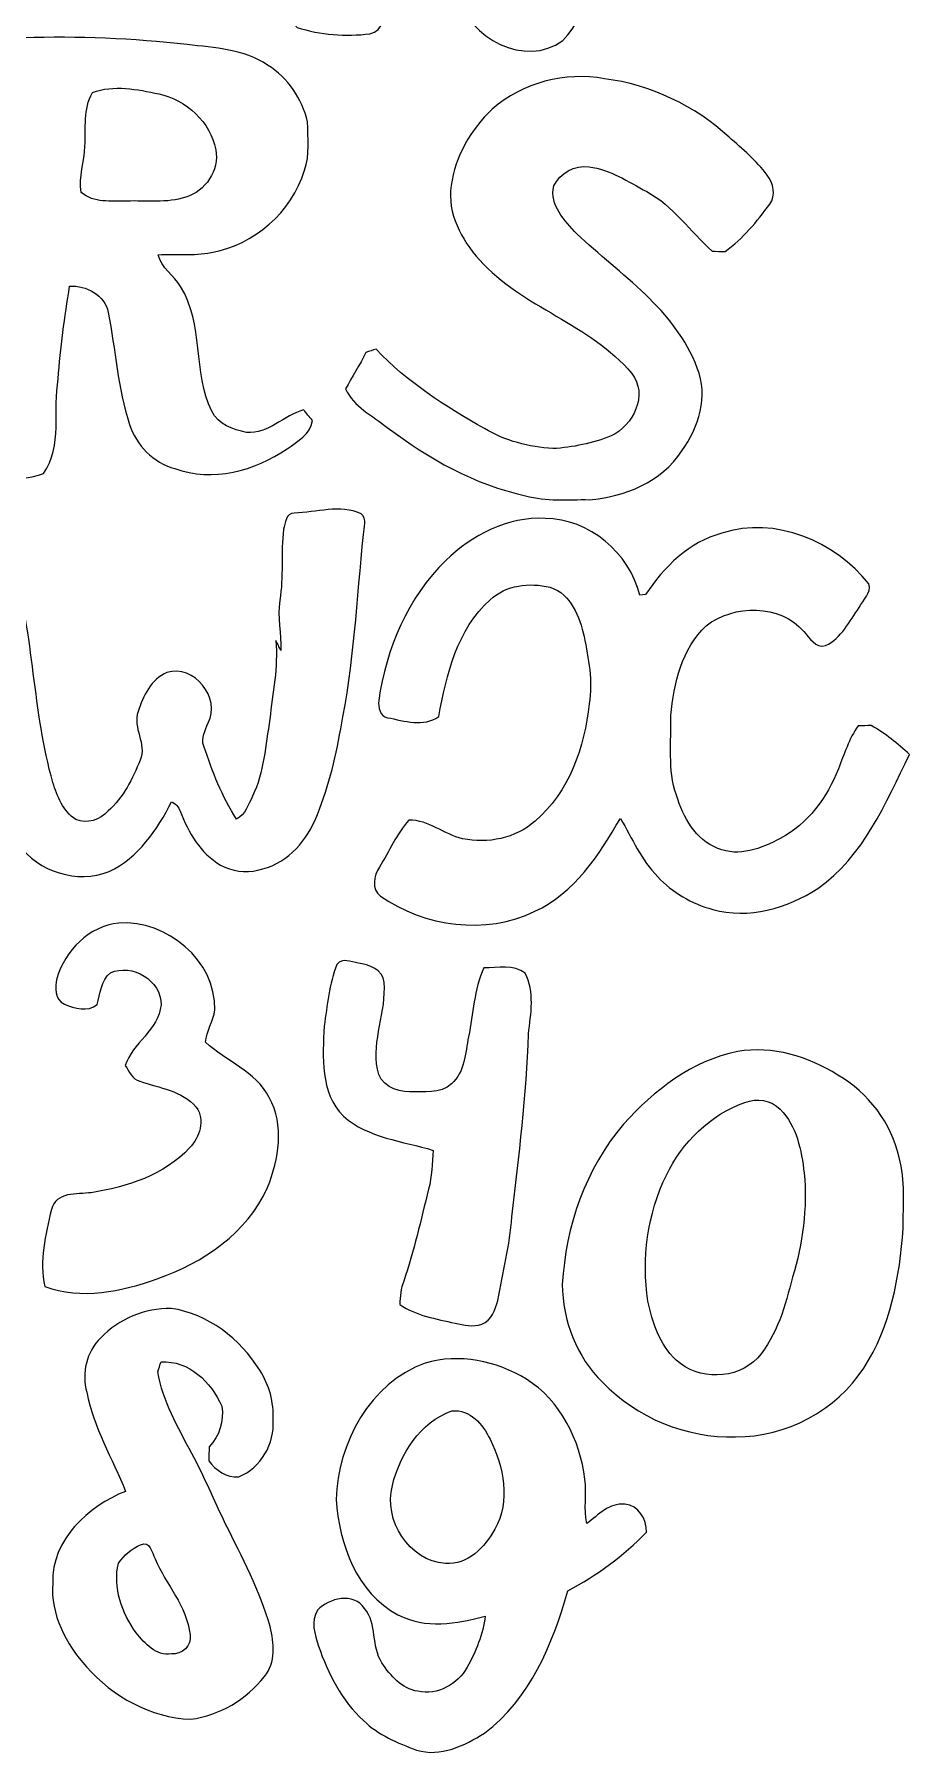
# Model space of a CAD drawing. Header units: centimetres. Extents: x -10.1 to 10.1, y -13.9 to 13.8.
# Drawn here: x 2.32 to 10.08, y -13.86 to 1.41 of the extents above; entities that cross this region are included whole.
import ezdxf

# ---------------------------------------------------------------- set-up
doc = ezdxf.new("R2010")
doc.units = ezdxf.units.CM
doc.header["$MEASUREMENT"] = 0
doc.layers.add('Camada 1', color=7, linetype='Continuous')

msp = doc.modelspace()

# ---------------------------------------------------------------- linework, layer by layer
at = {"layer": 'Camada 1', "color": 156}
for points, knots in [([(4.69299, 4.65559), (4.81117, 4.77202), (4.99426, 4.75333), (5.14597, 4.74274), (5.14597, 4.74274), (5.29519, 4.69759), (5.33646, 4.52825), (5.37703, 4.39702), (5.37703, 4.39702), (5.58623, 4.51131), (5.81306, 4.65559), (6.06107, 4.61398), (6.06107, 4.61398), (6.25369, 4.57975), (6.36834, 4.39632), (6.39726, 4.21498), (6.39726, 4.21498), (6.45512, 3.70346), (6.4664, 3.18876), (6.52604, 2.67687), (6.52604, 2.67687), (6.5412, 2.53717), (6.53026, 2.39572), (6.54897, 2.25602), (6.54897, 2.25602), (6.54437, 2.18475), (6.61811, 2.16605), (6.67456, 2.16675), (6.67456, 2.16675), (6.77474, 2.43275), (6.77087, 2.72133), (6.77474, 3.00107), (6.77474, 3.00107), (6.80685, 3.35104), (6.81989, 3.70311), (6.87846, 4.05024), (6.87846, 4.05024), (6.8968, 4.20158), (6.98076, 4.34374), (7.10106, 4.43652), (7.10106, 4.43652), (7.27039, 4.56035), (7.54837, 4.47886), (7.60694, 4.27284), (7.60694, 4.27284), (7.65739, 4.07423), (7.58613, 3.87349), (7.52863, 3.6844), (7.52863, 3.6844), (7.38504, 3.24767), (7.37022, 2.78411), (7.31519, 2.33115), (7.31519, 2.33115), (7.28627, 1.99354), (7.24958, 1.61536), (7.00122, 1.36031), (7.00122, 1.36031), (6.67208, 1.1109), (6.16303, 1.38289), (6.0773, 1.75823), (6.0773, 1.75823), (6.01661, 2.10431), (5.99722, 2.45533), (5.97252, 2.80492), (5.97252, 2.80492), (5.91502, 3.19933), (5.94077, 3.61562), (5.79013, 3.99026), (5.79013, 3.99026), (5.67231, 3.93559), (5.59364, 3.82164), (5.55166, 3.70204), (5.55166, 3.70204), (5.51108, 3.52953), (5.50545, 3.35138), (5.48216, 3.17605), (5.48216, 3.17605), (5.4758, 2.93828), (5.42079, 2.70544), (5.40807, 2.46803), (5.40807, 2.46803), (5.37457, 2.21051), (5.38938, 1.9498), (5.4183, 1.69228), (5.4183, 1.69228), (5.43031, 1.59032), (5.41479, 1.44322), (5.29237, 1.41887), (5.29237, 1.41887), (5.07612, 1.39276), (4.85422, 1.40935), (4.64609, 1.47496), (4.64609, 1.47496), (4.58716, 1.5441), (4.5152, 1.62806), (4.55259, 1.72614), (4.55259, 1.72614), (4.64467, 2.02388), (4.64502, 2.3389), (4.70992, 2.6423), (4.70992, 2.6423), (4.8274, 3.20922), (4.84187, 3.81175), (4.64855, 4.36421), (4.64855, 4.36421), (4.61398, 4.45947), (4.61291, 4.58257), (4.69299, 4.65559)], [0, 0, 0, 0, 0.03571429, 0.03571429, 0.03571429, 0.03571429, 0.07142857, 0.07142857, 0.07142857, 0.07142857, 0.10714286, 0.10714286, 0.10714286, 0.10714286, 0.14285714, 0.14285714, 0.14285714, 0.14285714, 0.17857143, 0.17857143, 0.17857143, 0.17857143, 0.21428571, 0.21428571, 0.21428571, 0.21428571, 0.25, 0.25, 0.25, 0.25, 0.28571429, 0.28571429, 0.28571429, 0.28571429, 0.32142857, 0.32142857, 0.32142857, 0.32142857, 0.35714286, 0.35714286, 0.35714286, 0.35714286, 0.39285714, 0.39285714, 0.39285714, 0.39285714, 0.42857143, 0.42857143, 0.42857143, 0.42857143, 0.46428571, 0.46428571, 0.46428571, 0.46428571, 0.5, 0.5, 0.5, 0.5, 0.53571429, 0.53571429, 0.53571429, 0.53571429, 0.57142857, 0.57142857, 0.57142857, 0.57142857, 0.60714286, 0.60714286, 0.60714286, 0.60714286, 0.64285714, 0.64285714, 0.64285714, 0.64285714, 0.67857143, 0.67857143, 0.67857143, 0.67857143, 0.71428571, 0.71428571, 0.71428571, 0.71428571, 0.75, 0.75, 0.75, 0.75, 0.78571429, 0.78571429, 0.78571429, 0.78571429, 0.82142857, 0.82142857, 0.82142857, 0.82142857, 0.85714286, 0.85714286, 0.85714286, 0.85714286, 0.89285714, 0.89285714, 0.89285714, 0.89285714, 0.92857143, 0.92857143, 0.92857143, 0.92857143, 1, 1, 1, 1]), ([(1.92899, 1.14723), (1.9505, 1.28658), (2.08455, 1.38182), (2.22144, 1.38324), (2.22144, 1.38324), (2.70581, 1.39841), (3.19088, 1.37829), (3.67242, 1.32291), (3.67242, 1.32291), (3.91617, 1.29786), (4.17547, 1.28128), (4.38572, 1.14158), (4.38572, 1.14158), (4.56564, 1.02975), (4.69053, 0.84349), (4.74027, 0.63887), (4.74027, 0.63887), (4.73886, 0.49564), (4.76215, 0.34712), (4.71275, 0.2092), (4.71275, 0.2092), (4.60021, -0.16262), (4.26578, -0.45366), (3.88372, -0.51893), (3.88372, -0.51893), (3.72957, -0.55104), (3.57116, -0.53092), (3.41524, -0.5401), (3.41524, -0.5401), (3.4424, -0.65722), (3.55706, -0.72073), (3.61421, -0.82161), (3.61421, -0.82161), (3.82447, -1.15464), (3.71968, -1.57938), (3.89149, -1.92651), (3.89149, -1.92651), (3.94616, -2.04399), (4.07987, -2.0895), (4.19805, -2.11349), (4.19805, -2.11349), (4.39313, -2.12972), (4.53002, -1.9632), (4.70464, -1.91381), (4.70464, -1.91381), (4.73004, -1.94522), (4.75614, -1.97696), (4.78296, -2.00837), (4.78296, -2.00837), (4.76532, -2.13184), (4.65101, -2.19499), (4.55789, -2.25848), (4.55789, -2.25848), (4.27426, -2.45638), (3.89607, -2.55622), (3.56164, -2.43451), (3.56164, -2.43451), (3.37185, -2.383), (3.22155, -2.22815), (3.16159, -2.04294), (3.16159, -2.04294), (3.05647, -1.72154), (3.03705, -1.38112), (2.97285, -1.05127), (2.97285, -1.05127), (2.94323, -0.89746), (2.77777, -0.80856), (2.63031, -0.81808), (2.63031, -0.81808), (2.58867, -1.09114), (2.54565, -1.36418), (2.52942, -1.64007), (2.52942, -1.64007), (2.47931, -1.91698), (2.5714, -2.23273), (2.39854, -2.47755), (2.39854, -2.47755), (2.28318, -2.52976), (2.15406, -2.5213), (2.032, -2.50084), (2.032, -2.50084), (1.92088, -2.48038), (1.80021, -2.4899), (1.69898, -2.4324), (1.69898, -2.4324), (1.68275, -2.32587), (1.71626, -2.22074), (1.72437, -2.1149), (1.72437, -2.1149), (1.79811, -1.43544), (1.85032, -0.75247), (1.89089, -0.07055), (1.89089, -0.07055), (1.905, 0.33513), (1.85596, 0.74577), (1.92899, 1.14723)], [0, 0, 0, 0, 0.04, 0.04, 0.04, 0.04, 0.08, 0.08, 0.08, 0.08, 0.12, 0.12, 0.12, 0.12, 0.16, 0.16, 0.16, 0.16, 0.2, 0.2, 0.2, 0.2, 0.24, 0.24, 0.24, 0.24, 0.28, 0.28, 0.28, 0.28, 0.32, 0.32, 0.32, 0.32, 0.36, 0.36, 0.36, 0.36, 0.4, 0.4, 0.4, 0.4, 0.44, 0.44, 0.44, 0.44, 0.48, 0.48, 0.48, 0.48, 0.52, 0.52, 0.52, 0.52, 0.56, 0.56, 0.56, 0.56, 0.6, 0.6, 0.6, 0.6, 0.64, 0.64, 0.64, 0.64, 0.68, 0.68, 0.68, 0.68, 0.72, 0.72, 0.72, 0.72, 0.76, 0.76, 0.76, 0.76, 0.8, 0.8, 0.8, 0.8, 0.84, 0.84, 0.84, 0.84, 0.88, 0.88, 0.88, 0.88, 0.92, 0.92, 0.92, 0.92, 1, 1, 1, 1]), ([(6.37716, 0.75177), (6.64386, 0.98672), (7.02344, 1.08374), (7.37129, 1.02059), (7.37129, 1.02059), (7.78121, 0.96801), (8.17279, 0.7821), (8.47619, 0.50236), (8.47619, 0.50236), (8.59472, 0.39687), (8.71889, 0.29457), (8.81379, 0.16615), (8.81379, 0.16615), (8.86636, 0.0956), (8.89458, -0.01447), (8.83708, -0.08995), (8.83708, -0.08995), (8.72243, -0.24518), (8.59895, -0.39828), (8.43986, -0.51011), (8.43986, -0.51011), (8.41128, -0.50977), (8.35447, -0.50906), (8.32626, -0.5087), (8.32626, -0.5087), (8.13187, -0.33301), (7.98125, -0.10583), (7.74593, 0.0208), (7.74593, 0.0208), (7.5826, 0.10688), (7.42173, 0.21624), (7.23477, 0.23917), (7.23477, 0.23917), (7.10776, 0.25964), (6.97583, 0.18379), (6.9215, 0.07055), (6.9215, 0.07055), (6.88021, -0.10089), (7.02098, -0.23847), (7.1254, -0.35382), (7.1254, -0.35382), (7.51204, -0.71683), (8.00064, -1.02446), (8.19326, -1.5434), (8.19326, -1.5434), (8.29451, -1.7928), (8.20807, -2.0694), (8.05673, -2.27824), (8.05673, -2.27824), (7.87964, -2.55269), (7.55015, -2.68534), (7.23511, -2.71039), (7.23511, -2.71039), (7.04778, -2.70722), (6.85553, -2.72908), (6.67278, -2.67545), (6.67278, -2.67545), (6.22123, -2.5788), (5.8113, -2.34738), (5.44653, -2.07044), (5.44653, -2.07044), (5.316, -1.96814), (5.14702, -1.8856), (5.07576, -1.72931), (5.07576, -1.72931), (5.13467, -1.62065), (5.20347, -1.51729), (5.25673, -1.40545), (5.25673, -1.40545), (5.28672, -1.39522), (5.31671, -1.38535), (5.34704, -1.37583), (5.34704, -1.37583), (5.62044, -1.66828), (5.96194, -1.88382), (6.30802, -2.08033), (6.30802, -2.08033), (6.49145, -2.18863), (6.70243, -2.24508), (6.91409, -2.25743), (6.91409, -2.25743), (7.09012, -2.24754), (7.26722, -2.21014), (7.43126, -2.14453), (7.43126, -2.14453), (7.62423, -2.05705), (7.76145, -1.77482), (7.6133, -1.59244), (7.6133, -1.59244), (7.24675, -1.15111), (6.64457, -1.00999), (6.26356, -0.58525), (6.26356, -0.58525), (6.10481, -0.40604), (5.9757, -0.17356), (6.01203, 0.07408), (6.01203, 0.07408), (6.04838, 0.33301), (6.18737, 0.57396), (6.37716, 0.75177)], [0, 0, 0, 0, 0.03846154, 0.03846154, 0.03846154, 0.03846154, 0.07692308, 0.07692308, 0.07692308, 0.07692308, 0.11538462, 0.11538462, 0.11538462, 0.11538462, 0.15384615, 0.15384615, 0.15384615, 0.15384615, 0.19230769, 0.19230769, 0.19230769, 0.19230769, 0.23076923, 0.23076923, 0.23076923, 0.23076923, 0.26923077, 0.26923077, 0.26923077, 0.26923077, 0.30769231, 0.30769231, 0.30769231, 0.30769231, 0.34615385, 0.34615385, 0.34615385, 0.34615385, 0.38461538, 0.38461538, 0.38461538, 0.38461538, 0.42307692, 0.42307692, 0.42307692, 0.42307692, 0.46153846, 0.46153846, 0.46153846, 0.46153846, 0.5, 0.5, 0.5, 0.5, 0.53846154, 0.53846154, 0.53846154, 0.53846154, 0.57692308, 0.57692308, 0.57692308, 0.57692308, 0.61538462, 0.61538462, 0.61538462, 0.61538462, 0.65384615, 0.65384615, 0.65384615, 0.65384615, 0.69230769, 0.69230769, 0.69230769, 0.69230769, 0.73076923, 0.73076923, 0.73076923, 0.73076923, 0.76923077, 0.76923077, 0.76923077, 0.76923077, 0.80769231, 0.80769231, 0.80769231, 0.80769231, 0.84615385, 0.84615385, 0.84615385, 0.84615385, 0.88461538, 0.88461538, 0.88461538, 0.88461538, 0.92307692, 0.92307692, 0.92307692, 0.92307692, 1, 1, 1, 1]), ([(2.83209, 0.89782), (2.83209, 0.89782), (2.83209, 0.89782), (2.83209, 0.89782), (2.83209, 0.89782), (2.74884, 0.75247), (2.77636, 0.58173), (2.76542, 0.42192), (2.76542, 0.42192), (2.76153, 0.28504), (2.70932, 0.15063), (2.73261, 0.0134), (2.73261, 0.0134), (2.84339, -0.08536), (3.00143, -0.05891), (3.13796, -0.06419), (3.13796, -0.06419), (3.31152, -0.05715), (3.49179, -0.08431), (3.66041, -0.02962), (3.66041, -0.02962), (3.83363, 0.02433), (3.95922, 0.20849), (3.92606, 0.39088), (3.92606, 0.39088), (3.87984, 0.63853), (3.66289, 0.8329), (3.42159, 0.88582), (3.42159, 0.88582), (3.22932, 0.92745), (3.0219, 0.96908), (2.83209, 0.89782)], [0, 0, 0, 0, 0.11111111, 0.11111111, 0.11111111, 0.11111111, 0.22222222, 0.22222222, 0.22222222, 0.22222222, 0.33333333, 0.33333333, 0.33333333, 0.33333333, 0.44444444, 0.44444444, 0.44444444, 0.44444444, 0.55555556, 0.55555556, 0.55555556, 0.55555556, 0.66666667, 0.66666667, 0.66666667, 0.66666667, 0.77777778, 0.77777778, 0.77777778, 0.77777778, 1, 1, 1, 1]), ([(0.76234, -2.87479), (1.07914, -2.65077), (1.52188, -2.65499), (1.85384, -2.8448), (1.85384, -2.8448), (2.01471, -2.93616), (2.07539, -3.12208), (2.1343, -3.28577), (2.1343, -3.28577), (2.31422, -3.91724), (2.30258, -4.58505), (2.48143, -5.21687), (2.48143, -5.21687), (2.5227, -5.33858), (2.5714, -5.47158), (2.68498, -5.54496), (2.68498, -5.54496), (2.78341, -5.5894), (2.90125, -5.54637), (2.9718, -5.46946), (2.9718, -5.46946), (3.10868, -5.35023), (3.18593, -5.18125), (3.25683, -5.01826), (3.25683, -5.01826), (3.31645, -4.87574), (3.18452, -4.73216), (3.23814, -4.58823), (3.23814, -4.58823), (3.27907, -4.45065), (3.35314, -4.30072), (3.4925, -4.2418), (3.4925, -4.2418), (3.73133, -4.16524), (3.97756, -4.47216), (3.85692, -4.68911), (3.85692, -4.68911), (3.83329, -4.75438), (3.79165, -4.82318), (3.81916, -4.89444), (3.81916, -4.89444), (3.89607, -5.1188), (3.98039, -5.34317), (4.11056, -5.54284), (4.11056, -5.54284), (4.18711, -5.4998), (4.21534, -5.41267), (4.25202, -5.33858), (4.25202, -5.33858), (4.35256, -5.1248), (4.36845, -4.88562), (4.40443, -4.65525), (4.40443, -4.65525), (4.43018, -4.42419), (4.48062, -4.19311), (4.45735, -3.95958), (4.45735, -3.95958), (4.47357, -3.9878), (4.48734, -4.01778), (4.50391, -4.04671), (4.50391, -4.04671), (4.50744, -3.89854), (4.46933, -3.75143), (4.49333, -3.60327), (4.49333, -3.60327), (4.5279, -3.39443), (4.50179, -3.18206), (4.52613, -2.97285), (4.52613, -2.97285), (4.5406, -2.91853), (4.548, -2.82999), (4.62104, -2.82857), (4.62104, -2.82857), (4.81858, -2.82539), (5.02567, -2.74813), (5.21582, -2.83562), (5.21582, -2.83562), (5.26767, -2.88254), (5.2405, -2.95804), (5.23451, -3.01837), (5.23451, -3.01837), (5.17806, -3.59375), (5.14702, -4.17335), (5.03307, -4.74169), (5.03307, -4.74169), (4.98439, -5.01721), (4.91771, -5.29201), (4.80552, -5.54955), (4.80552, -5.54955), (4.71346, -5.76121), (4.53424, -5.951), (4.29965, -5.99298), (4.29965, -5.99298), (4.18853, -6.0265), (4.06929, -5.99792), (3.96804, -5.94888), (3.96804, -5.94888), (3.78989, -5.84624), (3.68087, -5.65925), (3.60997, -5.47263), (3.60997, -5.47263), (3.60115, -5.43136), (3.56729, -5.40737), (3.53377, -5.38726), (3.53377, -5.38726), (3.40888, -5.63491), (3.23849, -5.88468), (2.98026, -6.00674), (2.98026, -6.00674), (2.69875, -6.11716), (2.35196, -6.00957), (2.17594, -5.76474), (2.17594, -5.76474), (2.03799, -5.57001), (1.95579, -5.3407), (1.90958, -5.10821), (1.90958, -5.10821), (1.80728, -4.71735), (1.77977, -4.30812), (1.639, -3.92711), (1.639, -3.92711), (1.61008, -3.84986), (1.55963, -3.78354), (1.50812, -3.72075), (1.50812, -3.72075), (1.17686, -3.69359), (1.03258, -4.05448), (0.77576, -4.18782), (0.77576, -4.18782), (0.71225, -4.15113), (0.64628, -4.1148), (0.60218, -4.05482), (0.60218, -4.05482), (0.47166, -3.89183), (0.30656, -3.75462), (0.20742, -3.56799), (0.20742, -3.56799), (0.18908, -3.53094), (0.19755, -3.48826), (0.19402, -3.4491), (0.19402, -3.4491), (0.37782, -3.25225), (0.53128, -3.02224), (0.76234, -2.87479)], [0, 0, 0, 0, 0.02702703, 0.02702703, 0.02702703, 0.02702703, 0.05405405, 0.05405405, 0.05405405, 0.05405405, 0.08108108, 0.08108108, 0.08108108, 0.08108108, 0.10810811, 0.10810811, 0.10810811, 0.10810811, 0.13513514, 0.13513514, 0.13513514, 0.13513514, 0.16216216, 0.16216216, 0.16216216, 0.16216216, 0.18918919, 0.18918919, 0.18918919, 0.18918919, 0.21621622, 0.21621622, 0.21621622, 0.21621622, 0.24324324, 0.24324324, 0.24324324, 0.24324324, 0.27027027, 0.27027027, 0.27027027, 0.27027027, 0.2972973, 0.2972973, 0.2972973, 0.2972973, 0.32432432, 0.32432432, 0.32432432, 0.32432432, 0.35135135, 0.35135135, 0.35135135, 0.35135135, 0.37837838, 0.37837838, 0.37837838, 0.37837838, 0.40540541, 0.40540541, 0.40540541, 0.40540541, 0.43243243, 0.43243243, 0.43243243, 0.43243243, 0.45945946, 0.45945946, 0.45945946, 0.45945946, 0.48648649, 0.48648649, 0.48648649, 0.48648649, 0.51351351, 0.51351351, 0.51351351, 0.51351351, 0.54054054, 0.54054054, 0.54054054, 0.54054054, 0.56756757, 0.56756757, 0.56756757, 0.56756757, 0.59459459, 0.59459459, 0.59459459, 0.59459459, 0.62162162, 0.62162162, 0.62162162, 0.62162162, 0.64864865, 0.64864865, 0.64864865, 0.64864865, 0.67567568, 0.67567568, 0.67567568, 0.67567568, 0.7027027, 0.7027027, 0.7027027, 0.7027027, 0.72972973, 0.72972973, 0.72972973, 0.72972973, 0.75675676, 0.75675676, 0.75675676, 0.75675676, 0.78378378, 0.78378378, 0.78378378, 0.78378378, 0.81081081, 0.81081081, 0.81081081, 0.81081081, 0.83783784, 0.83783784, 0.83783784, 0.83783784, 0.86486486, 0.86486486, 0.86486486, 0.86486486, 0.89189189, 0.89189189, 0.89189189, 0.89189189, 0.91891892, 0.91891892, 0.91891892, 0.91891892, 0.94594595, 0.94594595, 0.94594595, 0.94594595, 1, 1, 1, 1]), ([(5.96477, -3.24838), (6.199, -3.02472), (6.51298, -2.8582), (6.84494, -2.87655), (6.84494, -2.87655), (7.23723, -2.88008), (7.59388, -3.17994), (7.68385, -3.55811), (7.68385, -3.55811), (7.68385, -3.55811), (7.73535, -3.55141), (7.73535, -3.55141), (7.73535, -3.55141), (7.89798, -3.3087), (8.11988, -3.08292), (8.41162, -3.00777), (8.41162, -3.00777), (8.88612, -2.85221), (9.41422, -3.08044), (9.71585, -3.45651), (9.71585, -3.45651), (9.73807, -3.53871), (9.66399, -3.59903), (9.62942, -3.66535), (9.62942, -3.66535), (9.54263, -3.7867), (9.47313, -3.93946), (9.33026, -4.00368), (9.33026, -4.00368), (9.23924, -4.03224), (9.19232, -3.93135), (9.1387, -3.8795), (9.1387, -3.8795), (8.92951, -3.63185), (8.51712, -3.63784), (8.27263, -3.82763), (8.27263, -3.82763), (8.05568, -4.03014), (7.98829, -4.33951), (7.96008, -4.6235), (7.96008, -4.6235), (7.96395, -4.85916), (7.93184, -5.10187), (8.0084, -5.32977), (8.0084, -5.32977), (8.06908, -5.52131), (8.17703, -5.72593), (8.376, -5.80107), (8.376, -5.80107), (8.56051, -5.8801), (8.76406, -5.80178), (8.93022, -5.71287), (8.93022, -5.71287), (9.17539, -5.58482), (9.34614, -5.34882), (9.44491, -5.09551), (9.44491, -5.09551), (9.49713, -4.96605), (9.53805, -4.82988), (9.62025, -4.71487), (9.62025, -4.71487), (9.64917, -4.71416), (9.70667, -4.71311), (9.73559, -4.7124), (9.73559, -4.7124), (9.85979, -4.78225), (9.97196, -4.8715), (10.07568, -4.96887), (10.07568, -4.96887), (9.86508, -5.39784), (9.66927, -5.87304), (9.26217, -6.15562), (9.26217, -6.15562), (8.99337, -6.33341), (8.64799, -6.43113), (8.33084, -6.34188), (8.33084, -6.34188), (8.14492, -6.29425), (7.97418, -6.1923), (7.84331, -6.0526), (7.84331, -6.0526), (7.69725, -5.90549), (7.61787, -5.71112), (7.51204, -5.53614), (7.51204, -5.53614), (7.3226, -5.85823), (7.10635, -6.19831), (6.75357, -6.35881), (6.75357, -6.35881), (6.31613, -6.57153), (5.77885, -6.49569), (5.38514, -6.22406), (5.38514, -6.22406), (5.30401, -6.16126), (5.32765, -6.04202), (5.37632, -5.96688), (5.37632, -5.96688), (5.4624, -5.82719), (5.52979, -5.67477), (5.63738, -5.54955), (5.63738, -5.54955), (5.81306, -5.54918), (5.94888, -5.67619), (6.11399, -5.71605), (6.11399, -5.71605), (6.33694, -5.76155), (6.58283, -5.71253), (6.75604, -5.56048), (6.75604, -5.56048), (7.05838, -5.30331), (7.19454, -4.9029), (7.23618, -4.51872), (7.23618, -4.51872), (7.27004, -4.31977), (7.22841, -4.11868), (7.19101, -3.92324), (7.19101, -3.92324), (7.15081, -3.74967), (7.07602, -3.54646), (6.88974, -3.48614), (6.88974, -3.48614), (6.70736, -3.44311), (6.49886, -3.46499), (6.35775, -3.59938), (6.35775, -3.59938), (6.0639, -3.85797), (5.9711, -4.26261), (5.90232, -4.63161), (5.90232, -4.63161), (5.76826, -4.73145), (5.59647, -4.66936), (5.44865, -4.6429), (5.44865, -4.6429), (5.38091, -4.63161), (5.36397, -4.548), (5.36997, -4.49085), (5.36997, -4.49085), (5.43665, -4.03014), (5.62926, -3.57752), (5.96477, -3.24838)], [0, 0, 0, 0, 0.02777778, 0.02777778, 0.02777778, 0.02777778, 0.05555556, 0.05555556, 0.05555556, 0.05555556, 0.08333333, 0.08333333, 0.08333333, 0.08333333, 0.11111111, 0.11111111, 0.11111111, 0.11111111, 0.13888889, 0.13888889, 0.13888889, 0.13888889, 0.16666667, 0.16666667, 0.16666667, 0.16666667, 0.19444444, 0.19444444, 0.19444444, 0.19444444, 0.22222222, 0.22222222, 0.22222222, 0.22222222, 0.25, 0.25, 0.25, 0.25, 0.27777778, 0.27777778, 0.27777778, 0.27777778, 0.30555556, 0.30555556, 0.30555556, 0.30555556, 0.33333333, 0.33333333, 0.33333333, 0.33333333, 0.36111111, 0.36111111, 0.36111111, 0.36111111, 0.38888889, 0.38888889, 0.38888889, 0.38888889, 0.41666667, 0.41666667, 0.41666667, 0.41666667, 0.44444444, 0.44444444, 0.44444444, 0.44444444, 0.47222222, 0.47222222, 0.47222222, 0.47222222, 0.5, 0.5, 0.5, 0.5, 0.52777778, 0.52777778, 0.52777778, 0.52777778, 0.55555556, 0.55555556, 0.55555556, 0.55555556, 0.58333333, 0.58333333, 0.58333333, 0.58333333, 0.61111111, 0.61111111, 0.61111111, 0.61111111, 0.63888889, 0.63888889, 0.63888889, 0.63888889, 0.66666667, 0.66666667, 0.66666667, 0.66666667, 0.69444444, 0.69444444, 0.69444444, 0.69444444, 0.72222222, 0.72222222, 0.72222222, 0.72222222, 0.75, 0.75, 0.75, 0.75, 0.77777778, 0.77777778, 0.77777778, 0.77777778, 0.80555556, 0.80555556, 0.80555556, 0.80555556, 0.83333333, 0.83333333, 0.83333333, 0.83333333, 0.86111111, 0.86111111, 0.86111111, 0.86111111, 0.88888889, 0.88888889, 0.88888889, 0.88888889, 0.91666667, 0.91666667, 0.91666667, 0.91666667, 0.94444444, 0.94444444, 0.94444444, 0.94444444, 1, 1, 1, 1]), ([(2.51566, -6.95289), (2.59079, -6.70736), (2.80246, -6.4897), (3.06634, -6.46324), (3.06634, -6.46324), (3.49108, -6.43254), (3.92606, -6.79484), (3.91795, -7.23229), (3.91795, -7.23229), (3.90172, -7.33142), (3.84632, -7.41997), (3.83433, -7.51981), (3.83433, -7.51981), (4.01742, -7.68456), (4.27708, -7.7798), (4.40019, -8.00805), (4.40019, -8.00805), (4.53565, -8.25675), (4.48415, -8.55415), (4.38572, -8.80568), (4.38572, -8.80568), (4.20546, -9.21066), (3.81316, -9.4749), (3.40571, -9.61565), (3.40571, -9.61565), (3.09209, -9.7303), (2.73297, -9.80334), (2.41017, -9.68375), (2.41017, -9.68375), (2.3562, -9.45902), (2.41935, -9.22338), (2.46839, -9.00289), (2.46839, -9.00289), (2.50647, -8.84273), (2.69662, -8.86707), (2.82151, -8.85331), (2.82151, -8.85331), (3.1376, -8.8011), (3.47132, -8.69809), (3.69359, -8.45467), (3.69359, -8.45467), (3.78354, -8.36083), (3.83399, -8.20985), (3.75284, -8.09412), (3.75284, -8.09412), (3.62761, -7.94773), (3.4244, -7.92514), (3.25296, -7.86448), (3.25296, -7.86448), (3.18664, -7.84613), (3.15701, -7.77909), (3.12349, -7.72688), (3.12349, -7.72688), (3.18769, -7.52086), (3.42053, -7.41362), (3.44028, -7.18819), (3.44028, -7.18819), (3.44416, -6.97052), (3.18698, -6.81813), (2.9912, -6.90316), (2.9912, -6.90316), (2.90936, -6.97442), (2.90089, -7.0873), (2.87513, -7.18572), (2.87513, -7.18572), (2.78799, -7.25382), (2.67616, -7.21783), (2.58339, -7.18185), (2.58339, -7.18185), (2.49555, -7.14445), (2.50296, -7.0305), (2.51566, -6.95289)], [0, 0, 0, 0, 0.05263158, 0.05263158, 0.05263158, 0.05263158, 0.10526316, 0.10526316, 0.10526316, 0.10526316, 0.15789474, 0.15789474, 0.15789474, 0.15789474, 0.21052632, 0.21052632, 0.21052632, 0.21052632, 0.26315789, 0.26315789, 0.26315789, 0.26315789, 0.31578947, 0.31578947, 0.31578947, 0.31578947, 0.36842105, 0.36842105, 0.36842105, 0.36842105, 0.42105263, 0.42105263, 0.42105263, 0.42105263, 0.47368421, 0.47368421, 0.47368421, 0.47368421, 0.52631579, 0.52631579, 0.52631579, 0.52631579, 0.57894737, 0.57894737, 0.57894737, 0.57894737, 0.63157895, 0.63157895, 0.63157895, 0.63157895, 0.68421053, 0.68421053, 0.68421053, 0.68421053, 0.73684211, 0.73684211, 0.73684211, 0.73684211, 0.78947368, 0.78947368, 0.78947368, 0.78947368, 0.84210526, 0.84210526, 0.84210526, 0.84210526, 0.89473684, 0.89473684, 0.89473684, 0.89473684, 1, 1, 1, 1]), ([(4.99991, -6.82907), (5.04437, -6.76521), (5.1255, -6.81177), (5.18688, -6.81708), (5.18688, -6.81708), (5.28425, -6.83119), (5.40702, -6.87351), (5.41725, -6.98887), (5.41725, -6.98887), (5.44125, -7.24782), (5.30789, -7.50005), (5.35939, -7.75935), (5.35939, -7.75935), (5.37316, -7.89305), (5.52414, -7.9622), (5.64444, -7.95901), (5.64444, -7.95901), (5.76896, -7.95619), (5.91431, -7.97947), (6.01556, -7.88882), (6.01556, -7.88882), (6.13268, -7.7844), (6.13903, -7.614), (6.16654, -7.47006), (6.16654, -7.47006), (6.20854, -7.26581), (6.21417, -7.05097), (6.30307, -6.8594), (6.30307, -6.8594), (6.42338, -6.86082), (6.56941, -6.82625), (6.66962, -6.90845), (6.66962, -6.90845), (6.75357, -7.06931), (6.719, -7.26968), (6.69748, -7.44395), (6.69748, -7.44395), (6.68267, -7.98724), (6.61175, -8.52735), (6.55038, -9.06744), (6.55038, -9.06744), (6.53308, -9.31757), (6.46818, -9.56132), (6.42584, -9.80792), (6.42584, -9.80792), (6.4015, -9.888), (6.37292, -9.98926), (6.28297, -10.01676), (6.28297, -10.01676), (6.20676, -10.04958), (6.12422, -10.02205), (6.04731, -10.01041), (6.04731, -10.01041), (5.87974, -9.9695), (5.70194, -9.94375), (5.55695, -9.84355), (5.55695, -9.84355), (5.55837, -9.77265), (5.56612, -9.70209), (5.59187, -9.63577), (5.59187, -9.63577), (5.68325, -9.36941), (5.74392, -9.09389), (5.81235, -8.8212), (5.81235, -8.8212), (5.84341, -8.70937), (5.84376, -8.5926), (5.85257, -8.4776), (5.85257, -8.4776), (5.58305, -8.39328), (5.27578, -8.37106), (5.0567, -8.17421), (5.0567, -8.17421), (4.84857, -7.965), (4.87539, -7.6468), (4.88562, -7.37622), (4.88562, -7.37622), (4.91559, -7.19278), (4.92865, -7.00229), (4.99991, -6.82907)], [0, 0, 0, 0, 0.04761905, 0.04761905, 0.04761905, 0.04761905, 0.0952381, 0.0952381, 0.0952381, 0.0952381, 0.14285714, 0.14285714, 0.14285714, 0.14285714, 0.19047619, 0.19047619, 0.19047619, 0.19047619, 0.23809524, 0.23809524, 0.23809524, 0.23809524, 0.28571429, 0.28571429, 0.28571429, 0.28571429, 0.33333333, 0.33333333, 0.33333333, 0.33333333, 0.38095238, 0.38095238, 0.38095238, 0.38095238, 0.42857143, 0.42857143, 0.42857143, 0.42857143, 0.47619048, 0.47619048, 0.47619048, 0.47619048, 0.52380952, 0.52380952, 0.52380952, 0.52380952, 0.57142857, 0.57142857, 0.57142857, 0.57142857, 0.61904762, 0.61904762, 0.61904762, 0.61904762, 0.66666667, 0.66666667, 0.66666667, 0.66666667, 0.71428571, 0.71428571, 0.71428571, 0.71428571, 0.76190476, 0.76190476, 0.76190476, 0.76190476, 0.80952381, 0.80952381, 0.80952381, 0.80952381, 0.85714286, 0.85714286, 0.85714286, 0.85714286, 0.9047619, 0.9047619, 0.9047619, 0.9047619, 1, 1, 1, 1]), ([(8.55132, -7.60095), (8.86178, -7.55049), (9.17821, -7.6447), (9.44068, -7.80979), (9.44068, -7.80979), (9.70913, -7.96712), (9.91693, -8.23524), (9.98254, -8.54145), (9.98254, -8.54145), (10.04217, -8.74572), (10.01642, -8.95985), (10.0203, -9.16939), (10.0203, -9.16939), (9.98714, -9.59801), (9.91059, -10.04147), (9.66964, -10.40729), (9.66964, -10.40729), (9.42586, -10.78512), (8.98207, -11.0176), (8.53405, -11.01689), (8.53405, -11.01689), (8.09659, -11.02995), (7.65774, -10.84721), (7.354, -10.53324), (7.354, -10.53324), (7.12257, -10.30887), (7.00088, -9.98573), (6.99769, -9.66611), (6.99769, -9.66611), (7.02697, -9.15175), (7.20336, -8.63847), (7.54133, -8.24442), (7.54133, -8.24442), (7.80837, -7.94456), (8.15092, -7.68385), (8.55132, -7.60095)], [0, 0, 0, 0, 0.1, 0.1, 0.1, 0.1, 0.2, 0.2, 0.2, 0.2, 0.3, 0.3, 0.3, 0.3, 0.4, 0.4, 0.4, 0.4, 0.5, 0.5, 0.5, 0.5, 0.6, 0.6, 0.6, 0.6, 0.7, 0.7, 0.7, 0.7, 0.8, 0.8, 0.8, 0.8, 1, 1, 1, 1]), ([(8.61625, -8.05215), (8.61625, -8.05215), (8.61625, -8.05215), (8.61625, -8.05215), (8.61625, -8.05215), (8.31003, -8.16115), (8.0599, -8.40598), (7.91986, -8.69738), (7.91986, -8.69738), (7.75441, -9.04168), (7.69761, -9.4361), (7.75616, -9.81357), (7.75616, -9.81357), (7.79531, -10.003), (7.86024, -10.20022), (8.00593, -10.33604), (8.00593, -10.33604), (8.20242, -10.51701), (8.54321, -10.51453), (8.72878, -10.3184), (8.72878, -10.3184), (8.90198, -10.11624), (8.97536, -9.85378), (9.03817, -9.60084), (9.03817, -9.60084), (9.12917, -9.3038), (9.17081, -8.98947), (9.14188, -8.67903), (9.14188, -8.67903), (9.11647, -8.47901), (9.07767, -8.26169), (8.92951, -8.11283), (8.92951, -8.11283), (8.85048, -8.02886), (8.72101, -8.01475), (8.61625, -8.05215)], [0, 0, 0, 0, 0.1, 0.1, 0.1, 0.1, 0.2, 0.2, 0.2, 0.2, 0.3, 0.3, 0.3, 0.3, 0.4, 0.4, 0.4, 0.4, 0.5, 0.5, 0.5, 0.5, 0.6, 0.6, 0.6, 0.6, 0.7, 0.7, 0.7, 0.7, 0.8, 0.8, 0.8, 0.8, 1, 1, 1, 1]), ([(2.90724, -10.13953), (3.06563, -9.96914), (3.29952, -9.87707), (3.52989, -9.87848), (3.52989, -9.87848), (3.85833, -9.92645), (4.14372, -10.14801), (4.31517, -10.42634), (4.31517, -10.42634), (4.4009, -10.55546), (4.44112, -10.71209), (4.43406, -10.86696), (4.43406, -10.86696), (4.44923, -11.07475), (4.32717, -11.29417), (4.12996, -11.37072), (4.12996, -11.37072), (4.02201, -11.38166), (3.9236, -11.31288), (3.86362, -11.2282), (3.86362, -11.2282), (3.86432, -11.19786), (3.86574, -11.13683), (3.86644, -11.1065), (3.86644, -11.1065), (3.95958, -11.00701), (4.00085, -10.87825), (3.97898, -10.74349), (3.97898, -10.74349), (3.88549, -10.53253), (3.68757, -10.33709), (3.44099, -10.35332), (3.44099, -10.35332), (3.43358, -10.37519), (3.41841, -10.41858), (3.41066, -10.4401), (3.41066, -10.4401), (3.45722, -10.70115), (3.59056, -10.93328), (3.71333, -11.16471), (3.71333, -11.16471), (3.8234, -11.36791), (3.913, -11.58098), (4.01214, -11.78984), (4.01214, -11.78984), (4.16065, -12.08439), (4.31553, -12.38003), (4.40725, -12.69858), (4.40725, -12.69858), (4.44253, -12.84357), (4.46017, -13.0182), (4.3568, -13.14097), (4.3568, -13.14097), (4.1991, -13.34452), (3.95886, -13.48563), (3.70382, -13.5202), (3.70382, -13.5202), (3.3468, -13.50715), (3.01449, -13.31877), (2.78024, -13.05524), (2.78024, -13.05524), (2.5982, -12.85451), (2.45921, -12.59063), (2.48038, -12.31265), (2.48038, -12.31265), (2.46873, -11.92917), (2.79471, -11.63072), (3.12666, -11.49985), (3.12666, -11.49985), (3.00884, -11.20916), (2.84373, -10.93364), (2.78165, -10.62177), (2.78165, -10.62177), (2.73685, -10.45386), (2.77777, -10.25983), (2.90724, -10.13953)], [0, 0, 0, 0, 0.05, 0.05, 0.05, 0.05, 0.1, 0.1, 0.1, 0.1, 0.15, 0.15, 0.15, 0.15, 0.2, 0.2, 0.2, 0.2, 0.25, 0.25, 0.25, 0.25, 0.3, 0.3, 0.3, 0.3, 0.35, 0.35, 0.35, 0.35, 0.4, 0.4, 0.4, 0.4, 0.45, 0.45, 0.45, 0.45, 0.5, 0.5, 0.5, 0.5, 0.55, 0.55, 0.55, 0.55, 0.6, 0.6, 0.6, 0.6, 0.65, 0.65, 0.65, 0.65, 0.7, 0.7, 0.7, 0.7, 0.75, 0.75, 0.75, 0.75, 0.8, 0.8, 0.8, 0.8, 0.85, 0.85, 0.85, 0.85, 0.9, 0.9, 0.9, 0.9, 1, 1, 1, 1]), ([(5.78238, -10.36319), (6.08153, -10.2743), (6.41631, -10.34308), (6.67878, -10.50536), (6.67878, -10.50536), (6.98287, -10.69516), (7.15362, -11.04547), (7.19842, -11.3926), (7.19842, -11.3926), (7.21606, -11.52277), (7.18431, -11.65577), (7.21571, -11.78453), (7.21571, -11.78453), (7.3159, -11.71081), (7.41432, -11.59862), (7.5512, -11.61486), (7.5512, -11.61486), (7.67537, -11.62049), (7.74664, -11.74925), (7.74312, -11.86285), (7.74312, -11.86285), (7.54274, -12.07135), (7.30215, -12.24492), (7.04708, -12.38179), (7.04708, -12.38179), (6.91056, -12.85239), (6.71405, -13.34135), (6.3066, -13.64262), (6.3066, -13.64262), (6.13197, -13.75304), (5.91677, -13.85922), (5.70618, -13.7929), (5.70618, -13.7929), (5.53754, -13.73116), (5.36609, -13.65956), (5.23592, -13.53185), (5.23592, -13.53185), (5.04155, -13.3558), (4.92337, -13.11416), (4.83588, -12.87144), (4.83588, -12.87144), (4.80518, -12.77055), (4.7632, -12.64884), (4.82811, -12.55289), (4.82811, -12.55289), (4.93006, -12.44389), (5.14667, -12.39378), (5.24403, -12.53701), (5.24403, -12.53701), (5.3601, -12.67424), (5.30119, -12.87392), (5.39855, -13.01891), (5.39855, -13.01891), (5.47193, -13.13461), (5.57459, -13.25033), (5.71782, -13.27185), (5.71782, -13.27185), (5.89244, -13.31136), (6.06812, -13.2094), (6.15456, -13.05947), (6.15456, -13.05947), (6.23147, -12.91872), (6.29462, -12.76631), (6.31437, -12.60615), (6.31437, -12.60615), (6.06248, -12.67178), (5.78272, -12.72258), (5.54107, -12.59382), (5.54107, -12.59382), (5.17455, -12.39872), (5.0165, -11.96516), (4.99356, -11.57181), (4.99356, -11.57181), (5.00591, -11.06981), (5.29237, -10.53958), (5.78238, -10.36319)], [0, 0, 0, 0, 0.05, 0.05, 0.05, 0.05, 0.1, 0.1, 0.1, 0.1, 0.15, 0.15, 0.15, 0.15, 0.2, 0.2, 0.2, 0.2, 0.25, 0.25, 0.25, 0.25, 0.3, 0.3, 0.3, 0.3, 0.35, 0.35, 0.35, 0.35, 0.4, 0.4, 0.4, 0.4, 0.45, 0.45, 0.45, 0.45, 0.5, 0.5, 0.5, 0.5, 0.55, 0.55, 0.55, 0.55, 0.6, 0.6, 0.6, 0.6, 0.65, 0.65, 0.65, 0.65, 0.7, 0.7, 0.7, 0.7, 0.75, 0.75, 0.75, 0.75, 0.8, 0.8, 0.8, 0.8, 0.85, 0.85, 0.85, 0.85, 0.9, 0.9, 0.9, 0.9, 1, 1, 1, 1]), ([(6.01944, -10.78759), (6.01944, -10.78759), (6.01944, -10.78759), (6.01944, -10.78759), (6.01944, -10.78759), (5.73722, -10.88495), (5.55941, -11.16999), (5.49134, -11.44834), (5.49134, -11.44834), (5.4116, -11.75385), (5.63633, -12.11826), (5.96087, -12.13943), (5.96087, -12.13943), (6.15984, -12.15707), (6.30977, -11.99161), (6.40045, -11.83498), (6.40045, -11.83498), (6.54085, -11.58804), (6.47664, -11.27936), (6.35669, -11.03736), (6.35669, -11.03736), (6.29462, -10.90894), (6.17784, -10.76678), (6.01944, -10.78759)], [0, 0, 0, 0, 0.14285714, 0.14285714, 0.14285714, 0.14285714, 0.28571429, 0.28571429, 0.28571429, 0.28571429, 0.42857143, 0.42857143, 0.42857143, 0.42857143, 0.57142857, 0.57142857, 0.57142857, 0.57142857, 0.71428571, 0.71428571, 0.71428571, 0.71428571, 1, 1, 1, 1]), ([(3.25931, -11.97292), (3.25931, -11.97292), (3.25931, -11.97292), (3.25931, -11.97292), (3.25931, -11.97292), (3.18169, -12.0082), (3.11043, -12.06324), (3.06492, -12.13626), (3.06492, -12.13626), (3.00777, -12.3518), (3.09562, -12.57899), (3.22085, -12.75467), (3.22085, -12.75467), (3.29635, -12.84922), (3.39689, -12.96034), (3.53201, -12.94024), (3.53201, -12.94024), (3.62513, -12.94623), (3.71474, -12.86898), (3.69746, -12.7709), (3.69746, -12.7709), (3.671, -12.51832), (3.48192, -12.32464), (3.38807, -12.09674), (3.38807, -12.09674), (3.35808, -12.04382), (3.3461, -11.93165), (3.25931, -11.97292)], [0, 0, 0, 0, 0.125, 0.125, 0.125, 0.125, 0.25, 0.25, 0.25, 0.25, 0.375, 0.375, 0.375, 0.375, 0.5, 0.5, 0.5, 0.5, 0.625, 0.625, 0.625, 0.625, 0.75, 0.75, 0.75, 0.75, 1, 1, 1, 1])]:
    msp.add_open_spline(points, degree=3, knots=knots, dxfattribs=at)

doc.saveas('drawing.dxf')
